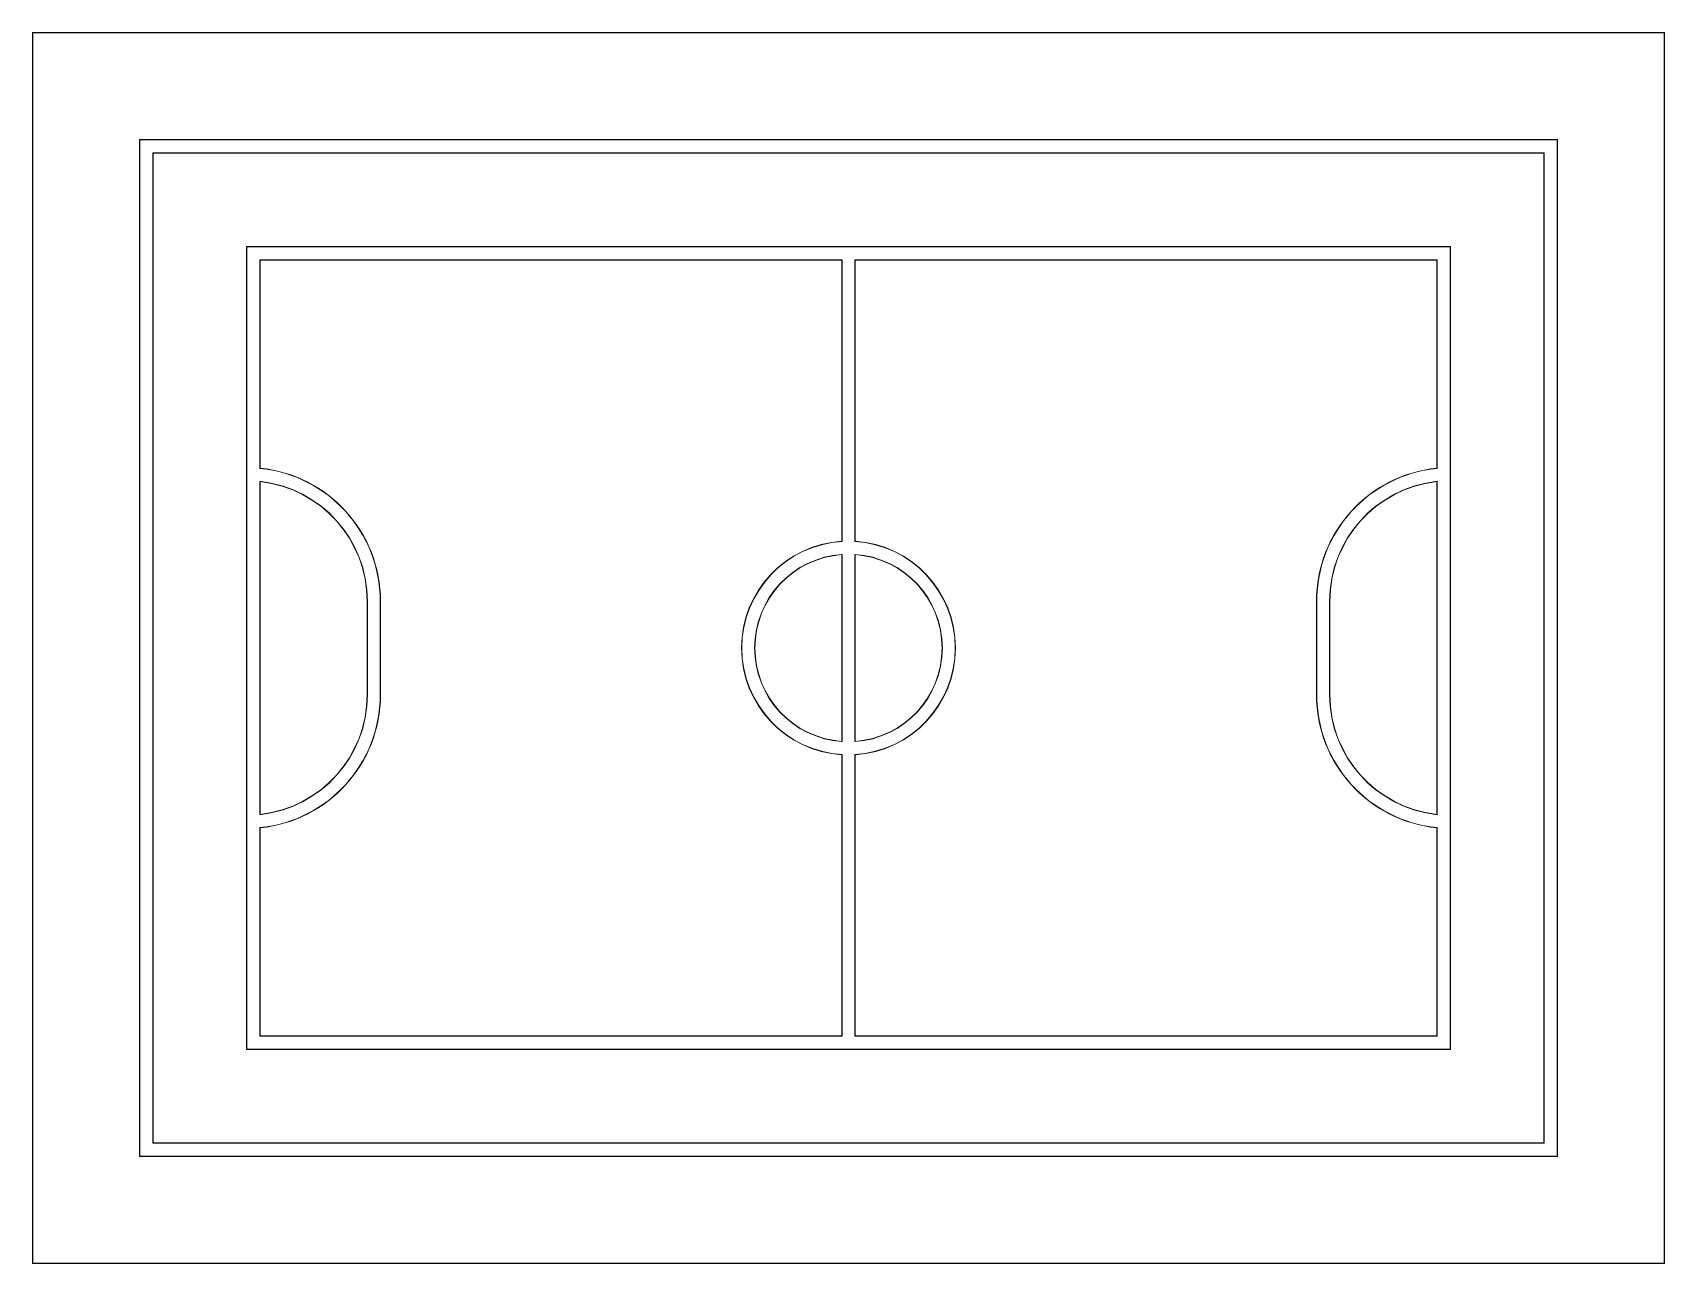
# Model space of a CAD drawing. Header units: millimetres. Extents: x -3051 to 3051, y -2301 to 2301.
import ezdxf

# ---------------------------------------------------------------- set-up
doc = ezdxf.new("R2010")
doc.units = ezdxf.units.MM

msp = doc.modelspace()

# ---------------------------------------------------------------- linework, layer by layer
at = {"color": 7, "linetype": 'Continuous', "lineweight": 15}
for p, q in [((-3051, -2301), (-3051, 2301)), ((-3051, 2301), (3051, 2301)), ((-3050, -2300), (-3050, 2300)), ((-3050, 2300), (3050, 2300)), ((3050, -2300), (3050, 2300)), ((3051, -2301), (3051, 2301)), ((-2651, 1901), (2651, 1901)), ((-2651, -1901), (-2651, 1901)), ((-2650, 1900), (2650, 1900)), ((-2650, -1900), (-2650, 1900)), ((2650, -1900), (2650, 1900)), ((2651, -1901), (2651, 1901)), ((-2601, 1851), (2601, 1851)), ((-2601, -1851), (-2601, 1851)), ((-2600, 1850), (2600, 1850)), ((-2600, -1850), (-2600, 1850)), ((2600, -1850), (2600, 1850)), ((2601, -1851), (2601, 1851)), ((-2251, 1501), (2251, 1501)), ((-2251, -1501), (-2251, 1501)), ((-2250, 1500), (2250, 1500)), ((-2250, -1500), (-2250, 1500)), ((2250, -1500), (2250, 1500)), ((2251, -1501), (2251, 1501)), ((-2201, 1451), (-24, 1451)), ((-2201, 671.6), (-2201, 1451)), ((-2200, 672.5), (-2200, 1450)), ((-2200, 1450), (-25, 1450)), ((-25, 399.2), (-25, 1450)), ((-24, 398.3), (-24, 1451)), ((24, 1451), (2201, 1451)), ((24, 398.3), (24, 1451)), ((25, 399.2), (25, 1450)), ((25, 1450), (2200, 1450)), ((2200, 672.5), (2200, 1450)), ((2201, 671.6), (2201, 1451)), ((-2201, -623.3), (-2201, 623.3)), ((-2200, -622.2), (-2200, 622.2)), ((2200, -622.2), (2200, 622.2)), ((2201, -623.3), (2201, 623.3)), ((-25, -349.1), (-25, 349.1)), ((-24, -350.2), (-24, 350.2)), ((24, -350.2), (24, 350.2)), ((25, -349.1), (25, 349.1)), ((-1800, -175), (-1800, 175)), ((-1799, -175), (-1799, 175)), ((-1751, -175), (-1751, 175)), ((-1750, -175), (-1750, 175)), ((1750, -175), (1750, 175)), ((1751, -175), (1751, 175)), ((1799, -175), (1799, 175)), ((1800, -175), (1800, 175)), ((-25, -1450), (-25, -399.2)), ((-24, -1451), (-24, -398.3)), ((24, -1451), (24, -398.3)), ((25, -1450), (25, -399.2)), ((-2201, -1451), (-2201, -671.6)), ((-2200, -1450), (-2200, -672.5)), ((2200, -1450), (2200, -672.5)), ((2201, -1451), (2201, -671.6)), ((-2201, -1451), (-24, -1451)), ((-2200, -1450), (-25, -1450)), ((24, -1451), (2201, -1451)), ((25, -1450), (2200, -1450)), ((-2251, -1501), (2251, -1501)), ((-2250, -1500), (2250, -1500)), ((-2601, -1851), (2601, -1851)), ((-2600, -1850), (2600, -1850)), ((-2651, -1901), (2651, -1901)), ((-2650, -1900), (2650, -1900)), ((-3051, -2301), (3051, -2301)), ((-3050, -2300), (3050, -2300))]:
    msp.add_line(p, q, dxfattribs=at)
for centre, radius, start, end in [((-2250, 175), 499, 0, 84.36468), ((-2250, 175), 500, 0, 84.26083), ((2250, 175), 500, 95.73917, 180), ((2250, 175), 499, 95.63532, 180), ((-2250, 175), 451, 0, 83.76265), ((-2250, 175), 450, 0, 83.62063), ((2250, 175), 451, 96.23735, 180), ((2250, 175), 450, 96.37937, 180), ((0, 0), 400, 93.58332, 266.41668), ((0, 0), 399, 93.44844, 266.55156), ((0, 0), 399, 273.44844, 86.55156), ((0, 0), 400, 273.58332, 86.41668), ((0, 0), 351, 93.92072, 266.07928), ((0, 0), 350, 94.09604, 265.90396), ((0, 0), 351, 273.92072, 86.07928), ((0, 0), 350, 274.09604, 85.90396), ((-2250, -175), 499, 275.63532, 0), ((-2250, -175), 451, 276.23735, 0), ((-2250, -175), 500, 275.73917, 0), ((-2250, -175), 450, 276.37937, 0), ((2250, -175), 500, 180, 264.26083), ((2250, -175), 499, 180, 264.36468), ((2250, -175), 451, 180, 263.76265), ((2250, -175), 450, 180, 263.62063)]:
    msp.add_arc(centre, radius, start, end, dxfattribs=at)

doc.saveas('drawing.dxf')
